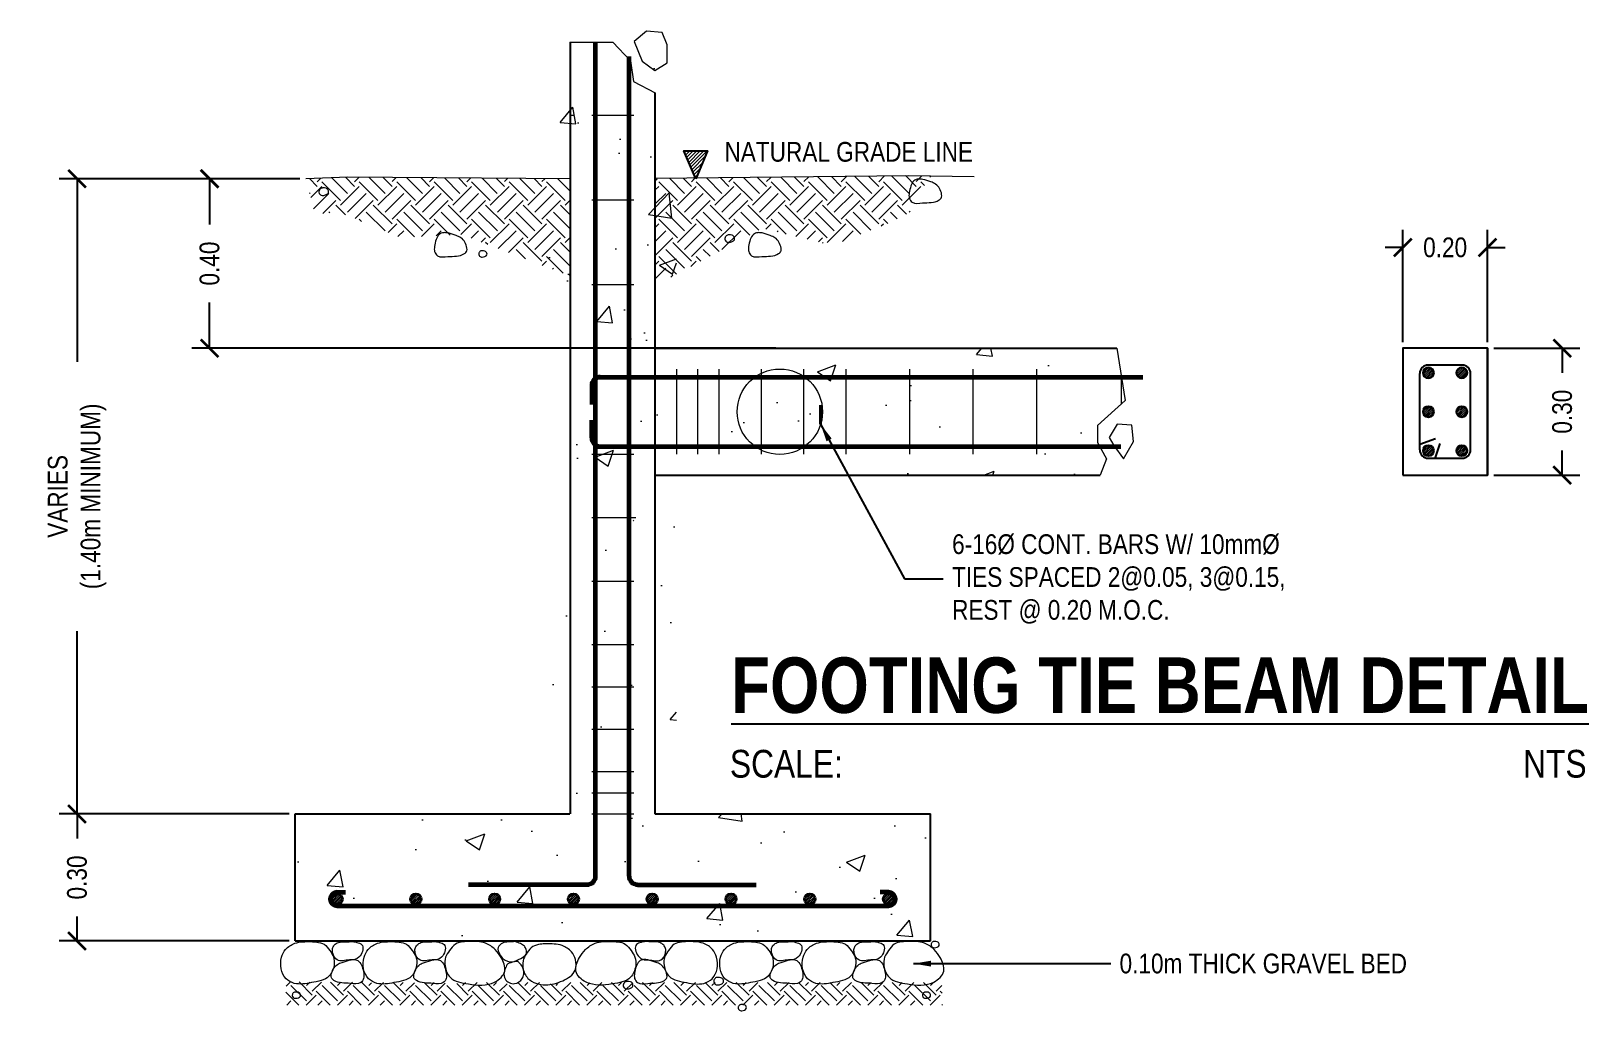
# Model space of a CAD drawing. Header units: inches. Extents: x 7263 to 14962, y 1317 to 2926.
# Drawn here: x 7359.1 to 7374.89, y 1445.21 to 1455.15 of the extents above; entities that cross this region are included whole.
import ezdxf

# ---------------------------------------------------------------- set-up
doc = ezdxf.new("R2010")
doc.units = ezdxf.units.IN
doc.header["$MEASUREMENT"] = 0
for name, color, linetype, lineweight in [('.05', 250, 'Continuous', 5), ('.13', 251, 'Continuous', 13), ('.20', 250, 'Continuous', 15), ('.25', 250, 'Continuous', 25), ('0.05', 250, 'Continuous', 5), ('0.13', 251, 'Continuous', 13), ('0.15', 251, 'Continuous', 15), ('0.20', 250, 'Continuous', 20), ('0.25', 250, 'Continuous', 25), ('0.40', 250, 'Continuous', 40), ('0.50', 7, 'Continuous', 40), ('dimline', 253, 'Continuous', 5)]:
    doc.layers.add(name, color=color, linetype=linetype, lineweight=lineweight)
doc.layers.add('Layer3', color=3, linetype='Continuous')
doc.layers.add('Layer6', color=6, linetype='Continuous')
doc.styles.get("Standard").update_dxf_attribs({"font": ''})
doc.styles.get('Standard').set_extended_font_data('Tw Cen MT Condensed')
doc.dimstyles.get("Standard").update_dxf_attribs({"dimtxt": 0.2, "dimasz": 0.18, "dimexe": 0.18, "dimexo": 0.0625, "dimgap": 0.09, "dimtad": 0, "dimzin": 0, "dimdsep": 46, "dimtxsty": 'Standard', "dimblk": 'ARCHTICK', "dimcen": 0.09, "dimclrd": 8, "dimclre": 8, "dimclrt": 2, "dimadec": 0, "dimazin": 0, "dimtfac": 1, "dimtofl": 0, "dimtmove": 0, "dimatfit": 3, "dimfxl": 1, "dimtolj": 1, "dimtzin": 0, "dimarcsym": 0})

# ---------------------------------------------------------------- blocks, each defined once
blk = doc.blocks.new('_ArchTick')
at = {"color": 0, "linetype": 'ByBlock', "const_width": 0.15}
blk.add_lwpolyline([(-0.5, -0.5), (0.5, 0.5)], dxfattribs=at)
blk = doc.blocks.new('*D169')
at = {"layer": 'Defpoints', "color": 0, "transparency": 16777216}
for p in [(7361.882, 1453.65), (7360.905, 1451.931), (7366.709, 1451.931)]:
    blk.add_point(p, dxfattribs=at)
at = {"layer": 'Layer6', "color": 8, "lineweight": -2, "transparency": 16777216}
for p, q in [((7361.82, 1453.65), (7360.725, 1453.65)), ((7360.905, 1453.65), (7360.905, 1453.185)), ((7360.905, 1451.931), (7360.905, 1452.396)), ((7366.646, 1451.931), (7360.725, 1451.931))]:
    blk.add_line(p, q, dxfattribs=at)
at = {"layer": 'Layer6', "color": 8, "lineweight": -2, "transparency": 16777216, "xscale": 0.18, "yscale": 0.18, "zscale": 0.18}
for p, rotation in [((7360.905, 1453.65), 90), ((7360.905, 1451.931), 270)]:
    blk.add_blockref('_ArchTick', p, dxfattribs=dict(at, rotation=rotation))
at = {"layer": 'Layer6', "color": 2, "transparency": 16777216, "insert": (7360.905, 1452.79), "char_height": 0.2, "attachment_point": 5, "rotation": 90}
blk.add_mtext('\\A1;0.40', dxfattribs=at)
blk = doc.blocks.new('*D185')
at = {"layer": 'Defpoints', "color": 0, "transparency": 16777216}
for p in [(7361.882, 1453.65), (7359.561, 1447.206), (7361.773, 1447.206)]:
    blk.add_point(p, dxfattribs=at)
at = {"layer": 'Layer6', "color": 8, "lineweight": -2, "transparency": 16777216}
for p, q in [((7361.82, 1453.65), (7359.381, 1453.65)), ((7359.561, 1453.65), (7359.561, 1451.794)), ((7359.561, 1447.206), (7359.561, 1449.062)), ((7361.711, 1447.206), (7359.381, 1447.206))]:
    blk.add_line(p, q, dxfattribs=at)
at = {"layer": 'Layer6', "color": 8, "lineweight": -2, "transparency": 16777216, "xscale": 0.18, "yscale": 0.18, "zscale": 0.18}
for p, rotation in [((7359.561, 1453.65), 90), ((7359.561, 1447.206), 270)]:
    blk.add_blockref('_ArchTick', p, dxfattribs=dict(at, rotation=rotation))
at = {"layer": 'Layer6', "color": 2, "transparency": 16777216, "insert": (7359.561, 1450.428), "char_height": 0.2, "attachment_point": 5, "rotation": 90}
blk.add_mtext('\\A1;VARIES\\P(1.40m MINIMUM)', dxfattribs=at)
blk = doc.blocks.new('*D186')
at = {"layer": 'Defpoints', "color": 0, "transparency": 16777216}
for p in [(7361.773, 1447.206), (7359.561, 1445.918), (7361.773, 1445.918)]:
    blk.add_point(p, dxfattribs=at)
at = {"layer": 'Layer6', "color": 8, "lineweight": -2, "transparency": 16777216}
for p, q in [((7361.711, 1447.206), (7359.381, 1447.206)), ((7359.561, 1447.206), (7359.561, 1446.957)), ((7359.561, 1445.918), (7359.561, 1446.167)), ((7361.711, 1445.918), (7359.381, 1445.918))]:
    blk.add_line(p, q, dxfattribs=at)
at = {"layer": 'Layer6', "color": 8, "lineweight": -2, "transparency": 16777216, "xscale": 0.18, "yscale": 0.18, "zscale": 0.18}
for p, rotation in [((7359.561, 1447.206), 90), ((7359.561, 1445.918), 270)]:
    blk.add_blockref('_ArchTick', p, dxfattribs=dict(at, rotation=rotation))
at = {"layer": 'Layer6', "color": 2, "transparency": 16777216, "insert": (7359.561, 1446.562), "char_height": 0.2, "attachment_point": 5, "rotation": 90}
blk.add_mtext('\\A1;0.30', dxfattribs=at)
blk = doc.blocks.new('*D187')
at = {"layer": 'Defpoints', "color": 0, "transparency": 16777216}
for p in [(7373.864, 1452.953), (7373.005, 1451.931), (7373.864, 1451.931)]:
    blk.add_point(p, dxfattribs=at)
at = {"layer": 'Layer6', "color": 8, "lineweight": -2, "transparency": 16777216}
for p, q in [((7373.005, 1451.994), (7373.005, 1453.133)), ((7373.864, 1451.994), (7373.864, 1453.133)), ((7373.005, 1452.953), (7372.825, 1452.953)), ((7373.864, 1452.953), (7374.044, 1452.953))]:
    blk.add_line(p, q, dxfattribs=at)
at = {"layer": 'Layer6', "color": 8, "lineweight": -2, "transparency": 16777216, "xscale": 0.18, "yscale": 0.18, "zscale": 0.18}
blk.add_blockref('_ArchTick', (7373.005, 1452.953), dxfattribs=at)
at = {"layer": 'Layer6', "color": 8, "lineweight": -2, "transparency": 16777216, "xscale": 0.18, "yscale": 0.18, "zscale": 0.18, "rotation": 180}
blk.add_blockref('_ArchTick', (7373.864, 1452.953), dxfattribs=at)
at = {"layer": 'Layer6', "color": 2, "transparency": 16777216, "insert": (7373.435, 1452.953), "char_height": 0.2, "attachment_point": 5}
blk.add_mtext('\\A1;0.20', dxfattribs=at)
blk = doc.blocks.new('*D188')
at = {"layer": 'Defpoints', "color": 0, "transparency": 16777216}
for p in [(7373.864, 1451.931), (7373.864, 1450.643), (7374.622, 1450.643)]:
    blk.add_point(p, dxfattribs=at)
at = {"layer": 'Layer6', "color": 8, "lineweight": -2, "transparency": 16777216}
for p, q in [((7373.927, 1451.931), (7374.802, 1451.931)), ((7374.622, 1451.931), (7374.622, 1451.682)), ((7374.622, 1450.643), (7374.622, 1450.892)), ((7373.927, 1450.643), (7374.802, 1450.643))]:
    blk.add_line(p, q, dxfattribs=at)
at = {"layer": 'Layer6', "color": 8, "lineweight": -2, "transparency": 16777216, "xscale": 0.18, "yscale": 0.18, "zscale": 0.18}
for p, rotation in [((7374.622, 1451.931), 90), ((7374.622, 1450.643), 270)]:
    blk.add_blockref('_ArchTick', p, dxfattribs=dict(at, rotation=rotation))
at = {"layer": 'Layer6', "color": 2, "transparency": 16777216, "insert": (7374.622, 1451.287), "char_height": 0.2, "attachment_point": 5, "rotation": 90}
blk.add_mtext('\\A1;0.30', dxfattribs=at)

msp = doc.modelspace()

# ---------------------------------------------------------------- hatches: boundary and pattern name
at = {"layer": '.05'}
h = msp.add_hatch(dxfattribs=at)
h.set_pattern_fill('AR-CONC', color=0, scale=0.268471, style=0)
h.set_pattern_definition([(50, (7143.3254, 1523.2379), (1.925634, -0.168471), [0.201353, -2.214884]), (355, (7143.3254, 1523.2379), (-0.372507, 2.019416), [0.161082, -1.771907]), (100.4514, (7143.4858, 1523.2239), (1.553129, 1.850944), [0.171124, -1.882362]), (46.1842, (7143.3254, 1523.7748), (2.86523, -0.44437), [0.30203, -3.322326]), (96.6356, (7143.564, 1523.7378), (2.509296, 2.615222), [0.256686, -2.823542]), (351.1842, (7143.3254, 1523.7748), (2.509294, 2.615224), [0.241624, -2.65786]), (21, (7143.5938, 1523.6406), (1.602521, -1.080914), [0.201353, -2.214884]), (326, (7143.5938, 1523.6406), (0.65323, 1.946816), [0.161082, -1.771907]), (71.4514, (7143.7274, 1523.5505), (2.255752, 0.8659), [0.171124, -1.882362]), (37.5, (7143.32536, 1523.2379), (0.0326457, 0.8937227), [0, -1.7504294, 0, -1.798754, 0, -1.778619]), (7.5, (7143.3254, 1523.2379), (0.706265, 1.05888), [0, -1.0255584, 0, -1.710159, 0, -0.6778887]), (327.5, (7142.7267, 1523.2379), (1.4331572, -0.0605532), [0, -0.671177, 0, -2.094072, 0, -2.7786725]), (317.5, (7142.4582, 1523.2379), (1.5656844, 0.2687526), [0, -0.87253, 0, -1.3906786, 0, -1.97326])])
h.paths.add_polyline_path([(7368.216, 1447.206), (7361.773, 1447.206), (7361.773, 1445.918), (7368.216, 1445.918)])
h.paths.add_polyline_path([(7370.151, 1451.931), (7365.639, 1451.931), (7365.639, 1450.643), (7370.151, 1450.643)])
h.paths.add_polyline_path([(7365.209, 1447.206), (7365.209, 1450.857), (7365.419, 1450.857), (7365.419, 1447.206), (7365.639, 1447.206), (7365.639, 1454.851), (7364.35, 1454.851), (7364.35, 1447.206)])
at = {"layer": '.13'}
h = msp.add_hatch(dxfattribs=at)
h.set_pattern_fill('ANSI31', color=0, scale=0.201353, style=0)
h.set_pattern_definition([(45, (7210.455734, 2500.250562), (-0.017797266, 0.017797266), [])])
h.paths.add_polyline_path([(7365.956, 1453.933), (7365.714, 1453.933), (7365.835, 1453.651)])
h = msp.add_hatch(dxfattribs=at)
h.set_pattern_fill('EARTH', color=0, scale=1.073883, angle=45, style=0)
h.set_pattern_definition([(45, (7140.26547, 1524.23997), (3e-17, 0.379675), [0.2684708, -0.2684708]), (45, (7140.19428, 1524.31116), (3e-17, 0.379675), [0.2684708, -0.2684708]), (45, (7140.1231, 1524.38235), (3e-17, 0.379675), [0.2684708, -0.2684708]), (135, (7140.1231, 1524.4298), (-0.379675, 6e-17), [0.2684708, -0.2684708]), (135, (7140.19428, 1524.501), (-0.379675, 6e-17), [0.2684708, -0.2684708]), (135, (7140.26547, 1524.5722), (-0.379675, 6e-17), [0.2684708, -0.2684708])])
h.paths.add_polyline_path([(7368.218, 1453.672), (7367.993, 1453.682), (7365.424, 1453.65), (7365.424, 1452.567), (7366.513, 1453.147), (7367.222, 1452.975), (7367.79, 1453.201), (7368.001, 1453.306), (7368.097, 1453.495)])
h.paths.add_polyline_path([(7364.565, 1453.648), (7362.306, 1453.668), (7361.882, 1453.65), (7361.973, 1453.291), (7362.22, 1453.312), (7362.839, 1453.054), (7363.457, 1453.085), (7364.565, 1452.663)])
h = msp.add_hatch(dxfattribs=at)
h.set_pattern_fill('EARTH', color=0, scale=0.894867, angle=45, style=0)
h.set_pattern_definition([(45, (7143.32536, 1523.2379), (3e-17, 0.31638318), [0.2237167, -0.2237167]), (45, (7143.26604, 1523.29722), (3e-17, 0.31638318), [0.2237167, -0.2237167]), (45, (7143.20672, 1523.35654), (3e-17, 0.31638318), [0.2237167, -0.2237167]), (135, (7143.20672, 1523.3961), (-0.31638318, 6e-17), [0.2237167, -0.2237167]), (135, (7143.26604, 1523.45541), (-0.31638318, 6e-17), [0.2237167, -0.2237167]), (135, (7143.32536, 1523.51473), (-0.31638318, 6e-17), [0.2237167, -0.2237167])])
edge = h.paths.add_edge_path()
edge.add_spline(control_points=[(7365.283, 1445.498), (7365.247, 1445.488), (7365.21, 1445.492), (7365.172, 1445.498)], knot_values=[0.162081, 0.162081, 0.162081, 0.162081, 0.193484, 0.193484, 0.193484, 0.193484], degree=3, periodic=0)
edge.add_line((7365.172, 1445.498), (7364.811, 1445.498))
edge.add_spline(control_points=[(7364.811, 1445.498), (7364.808, 1445.497), (7364.778, 1445.495), (7364.747, 1445.49), (7364.725, 1445.498)], knot_values=[0.115379, 0.115379, 0.115379, 0.115379, 0.117732, 0.138587, 0.138587, 0.138587, 0.138587], degree=3, periodic=0)
edge.add_line((7364.725, 1445.498), (7364.53, 1445.498))
edge.add_spline(control_points=[(7364.53, 1445.498), (7364.519, 1445.496), (7364.437, 1445.484), (7364.359, 1445.475), (7364.296, 1445.498)], knot_values=[0.168742, 0.168742, 0.168742, 0.168742, 0.177538, 0.23329, 0.23329, 0.23329, 0.23329], degree=3, periodic=0)
edge.add_line((7364.296, 1445.498), (7364.01, 1445.498))
edge.add_spline(control_points=[(7364.01, 1445.498), (7363.982, 1445.489), (7363.928, 1445.48), (7363.868, 1445.489), (7363.842, 1445.498)], knot_values=[0.214442, 0.214442, 0.214442, 0.214442, 0.24555, 0.273691, 0.273691, 0.273691, 0.273691], degree=3, periodic=0)
edge.add_line((7363.842, 1445.498), (7363.67, 1445.498))
edge.add_spline(control_points=[(7363.67, 1445.498), (7363.666, 1445.496), (7363.652, 1445.493), (7363.637, 1445.495), (7363.627, 1445.498)], knot_values=[0.085693, 0.085693, 0.085693, 0.085693, 0.089294, 0.097742, 0.097742, 0.097742, 0.097742], degree=3, periodic=0)
edge.add_line((7363.627, 1445.498), (7363.462, 1445.498))
edge.add_spline(control_points=[(7363.462, 1445.498), (7363.399, 1445.475), (7363.321, 1445.484), (7363.239, 1445.496), (7363.228, 1445.498)], knot_values=[0.176395, 0.176395, 0.176395, 0.176395, 0.234675, 0.243869, 0.243869, 0.243869, 0.243869], degree=3, periodic=0)
edge.add_line((7363.228, 1445.498), (7363.033, 1445.498))
edge.add_spline(control_points=[(7363.033, 1445.498), (7363.011, 1445.49), (7362.98, 1445.495), (7362.95, 1445.497), (7362.947, 1445.498)], knot_values=[0.115379, 0.115379, 0.115379, 0.115379, 0.136234, 0.138587, 0.138587, 0.138587, 0.138587], degree=3, periodic=0)
edge.add_line((7362.947, 1445.498), (7362.586, 1445.498))
edge.add_spline(control_points=[(7362.586, 1445.498), (7362.547, 1445.492), (7362.51, 1445.488), (7362.474, 1445.498)], knot_values=[0.162081, 0.162081, 0.162081, 0.162081, 0.193484, 0.193484, 0.193484, 0.193484], degree=3, periodic=0)
edge.add_line((7362.474, 1445.498), (7361.683, 1445.503))
edge.add_line((7361.683, 1445.503), (7361.673, 1445.267))
edge.add_line((7361.673, 1445.267), (7368.339, 1445.267))
edge.add_line((7368.339, 1445.267), (7368.33, 1445.498))
edge.add_line((7368.33, 1445.498), (7365.283, 1445.498))
at = {"layer": '0.05'}
h = msp.add_hatch(dxfattribs=at)
h.set_pattern_fill('ANSI31', color=0, scale=0.107388, style=0)
h.set_pattern_definition([(45, (7350.044476, 3301.05206), (-0.00949187521, 0.00949187521), [])])
h.paths.add_polyline_path([(7373.312, 1451.681, 1), (7373.219, 1451.681, 1)])
h = msp.add_hatch(dxfattribs=at)
h.set_pattern_fill('ANSI31', color=0, scale=0.107388, style=0)
h.set_pattern_definition([(45, (7350.130387, 3301.05206), (-0.00949187521, 0.00949187521), [])])
h.paths.add_polyline_path([(7373.558, 1451.681, -1), (7373.651, 1451.681, -1)])
h = msp.add_hatch(dxfattribs=at)
h.set_pattern_fill('ANSI31', color=0, scale=0.107388, style=0)
h.set_pattern_definition([(45, (7350.044476, 3300.657555), (-0.00949187521, 0.00949187521), [])])
h.paths.add_polyline_path([(7373.312, 1451.287, 1), (7373.219, 1451.287, 1)])
h = msp.add_hatch(dxfattribs=at)
h.set_pattern_fill('ANSI31', color=0, scale=0.107388, style=0)
h.set_pattern_definition([(45, (7350.130387, 3300.657555), (-0.00949187521, 0.00949187521), [])])
h.paths.add_polyline_path([(7373.558, 1451.287, -1), (7373.651, 1451.287, -1)])
h = msp.add_hatch(dxfattribs=at)
h.set_pattern_fill('ANSI31', color=0, scale=0.107388, style=0)
h.set_pattern_definition([(45, (7350.044476, 3301.481614), (-0.00949187521, 0.00949187521), [])])
h.paths.add_polyline_path([(7373.312, 1450.892, -1), (7373.219, 1450.892, -1)])
h = msp.add_hatch(dxfattribs=at)
h.set_pattern_fill('ANSI31', color=0, scale=0.107388, style=0)
h.set_pattern_definition([(45, (7350.130387, 3301.481614), (-0.00949187521, 0.00949187521), [])])
h.paths.add_polyline_path([(7373.558, 1450.892, 1), (7373.651, 1450.892, 1)])
h = msp.add_hatch(dxfattribs=at)
h.set_pattern_fill('ANSI31', color=0, scale=0.107388, style=0)
h.set_pattern_definition([(45, (7338.97744, 3295.713397), (-0.00949187521, 0.00949187521), [])])
h.paths.add_polyline_path([(7362.245, 1446.343, 1), (7362.152, 1446.343, 1)])
h = msp.add_hatch(dxfattribs=at)
h.set_pattern_fill('ANSI31', color=0, scale=0.107388, style=0)
h.set_pattern_definition([(45, (7339.776409, 3295.713397), (-0.00949187521, 0.00949187521), [])])
h.paths.add_polyline_path([(7363.044, 1446.343, 1), (7362.951, 1446.343, 1)])
h = msp.add_hatch(dxfattribs=at)
h.set_pattern_fill('ANSI31', color=0, scale=0.107388, style=0)
h.set_pattern_definition([(45, (7340.575378, 3295.713397), (-0.00949187521, 0.00949187521), [])])
h.paths.add_polyline_path([(7363.843, 1446.343, 1), (7363.75, 1446.343, 1)])
h = msp.add_hatch(dxfattribs=at)
h.set_pattern_fill('ANSI31', color=0, scale=0.107388, style=0)
h.set_pattern_definition([(45, (7341.374347, 3295.713397), (-0.00949187521, 0.00949187521), [])])
h.paths.add_polyline_path([(7364.642, 1446.343, 1), (7364.549, 1446.343, 1)])
h = msp.add_hatch(dxfattribs=at)
h.set_pattern_fill('ANSI31', color=0, scale=0.107388, style=0)
h.set_pattern_definition([(45, (7342.173316, 3295.713397), (-0.00949187521, 0.00949187521), [])])
h.paths.add_polyline_path([(7365.441, 1446.343, 1), (7365.348, 1446.343, 1)])
h = msp.add_hatch(dxfattribs=at)
h.set_pattern_fill('ANSI31', color=0, scale=0.107388, style=0)
h.set_pattern_definition([(45, (7342.972285, 3295.713397), (-0.00949187521, 0.00949187521), [])])
h.paths.add_polyline_path([(7366.24, 1446.343, 1), (7366.147, 1446.343, 1)])
h = msp.add_hatch(dxfattribs=at)
h.set_pattern_fill('ANSI31', color=0, scale=0.107388, style=0)
h.set_pattern_definition([(45, (7343.771254, 3295.713397), (-0.00949187521, 0.00949187521), [])])
h.paths.add_polyline_path([(7367.039, 1446.343, 1), (7366.946, 1446.343, 1)])
h = msp.add_hatch(dxfattribs=at)
h.set_pattern_fill('ANSI31', color=0, scale=0.107388, style=0)
h.set_pattern_definition([(45, (7344.570223, 3295.713397), (-0.00949187521, 0.00949187521), [])])
h.paths.add_polyline_path([(7367.838, 1446.343, 1), (7367.745, 1446.343, 1)])

# ---------------------------------------------------------------- linework, layer by layer
at = {"layer": '.05', "color": 0}
msp.add_lwpolyline([(7370.108, 1451.159), (7370.027, 1451.027), (7370.075, 1450.945), (7370.172, 1450.81), (7370.275, 1450.986), (7370.258, 1451.149), (7370.108, 1451.159)], dxfattribs=at)
at = {"layer": '.13', "color": 0}
msp.add_lwpolyline([(7365.21, 1455.044), (7365.292, 1454.843), (7365.42, 1454.747), (7365.547, 1454.827), (7365.547, 1455.01), (7365.494, 1455.134), (7365.335, 1455.148), (7365.21, 1455.044)], dxfattribs=at)
at = {"layer": '.20', "color": 0}
msp.add_line((7365.714, 1453.933), (7365.956, 1453.933), dxfattribs=at)
for points in [[(7361.934, 1445.911), (7361.77, 1445.894), (7361.676, 1445.831), (7361.635, 1445.752), (7361.68, 1445.535), (7361.764, 1445.488), (7361.938, 1445.495), (7362.116, 1445.56), (7362.167, 1445.67), (7362.16, 1445.759), (7362.123, 1445.822), (7362.066, 1445.884), (7361.991, 1445.907), (7361.934, 1445.911)], [(7362.281, 1445.909), (7362.211, 1445.902), (7362.17, 1445.875), (7362.153, 1445.842), (7362.154, 1445.795), (7362.2, 1445.725), (7362.324, 1445.726), (7362.368, 1445.728), (7362.432, 1445.768), (7362.447, 1445.882), (7362.399, 1445.904), (7362.337, 1445.912), (7362.305, 1445.908), (7362.281, 1445.909)], [(7362.771, 1445.911), (7362.607, 1445.894), (7362.513, 1445.831), (7362.472, 1445.752), (7362.517, 1445.535), (7362.601, 1445.488), (7362.775, 1445.495), (7362.953, 1445.56), (7363.004, 1445.67), (7362.997, 1445.759), (7362.96, 1445.822), (7362.903, 1445.884), (7362.828, 1445.907), (7362.771, 1445.911)], [(7363.118, 1445.909), (7363.048, 1445.902), (7363.008, 1445.875), (7362.99, 1445.842), (7362.991, 1445.795), (7363.037, 1445.725), (7363.161, 1445.726), (7363.206, 1445.728), (7363.269, 1445.768), (7363.284, 1445.882), (7363.236, 1445.904), (7363.174, 1445.912), (7363.142, 1445.908), (7363.118, 1445.909)], [(7363.534, 1445.913), (7363.704, 1445.895), (7363.802, 1445.83), (7363.862, 1445.749), (7363.898, 1445.613), (7363.796, 1445.501), (7363.53, 1445.482), (7363.345, 1445.549), (7363.293, 1445.664), (7363.299, 1445.755), (7363.338, 1445.821), (7363.398, 1445.885), (7363.475, 1445.909), (7363.534, 1445.913)], [(7364.002, 1445.911), (7364.058, 1445.891), (7364.098, 1445.865), (7364.115, 1445.831), (7364.115, 1445.785), (7364.06, 1445.74), (7363.972, 1445.707), (7363.883, 1445.735), (7363.844, 1445.788), (7363.831, 1445.85), (7363.876, 1445.896), (7363.932, 1445.908), (7363.971, 1445.908), (7364.002, 1445.911)], [(7364.316, 1445.889), (7364.48, 1445.871), (7364.574, 1445.808), (7364.615, 1445.73), (7364.613, 1445.621), (7364.486, 1445.515), (7364.312, 1445.473), (7364.134, 1445.538), (7364.083, 1445.648), (7364.09, 1445.736), (7364.127, 1445.8), (7364.184, 1445.861), (7364.259, 1445.885), (7364.316, 1445.889)], [(7364.985, 1445.913), (7364.814, 1445.895), (7364.716, 1445.83), (7364.656, 1445.749), (7364.62, 1445.613), (7364.723, 1445.501), (7364.989, 1445.482), (7365.173, 1445.549), (7365.226, 1445.664), (7365.219, 1445.755), (7365.18, 1445.821), (7365.121, 1445.885), (7365.044, 1445.909), (7364.985, 1445.913)], [(7365.401, 1445.909), (7365.471, 1445.902), (7365.511, 1445.875), (7365.528, 1445.842), (7365.528, 1445.795), (7365.481, 1445.725), (7365.358, 1445.726), (7365.313, 1445.728), (7365.25, 1445.768), (7365.234, 1445.882), (7365.283, 1445.904), (7365.345, 1445.912), (7365.377, 1445.908), (7365.401, 1445.909)], [(7365.747, 1445.911), (7365.911, 1445.894), (7366.006, 1445.831), (7366.046, 1445.752), (7366.002, 1445.535), (7365.917, 1445.488), (7365.743, 1445.495), (7365.565, 1445.56), (7365.515, 1445.67), (7365.521, 1445.759), (7365.559, 1445.822), (7365.616, 1445.884), (7365.69, 1445.907), (7365.747, 1445.911)], [(7366.386, 1445.911), (7366.222, 1445.894), (7366.127, 1445.831), (7366.087, 1445.752), (7366.131, 1445.535), (7366.216, 1445.488), (7366.39, 1445.495), (7366.568, 1445.56), (7366.619, 1445.67), (7366.612, 1445.759), (7366.575, 1445.822), (7366.517, 1445.884), (7366.443, 1445.907), (7366.386, 1445.911)], [(7366.732, 1445.909), (7366.662, 1445.902), (7366.622, 1445.875), (7366.605, 1445.842), (7366.606, 1445.795), (7366.652, 1445.725), (7366.775, 1445.726), (7366.82, 1445.728), (7366.884, 1445.768), (7366.899, 1445.882), (7366.851, 1445.904), (7366.788, 1445.912), (7366.757, 1445.908), (7366.732, 1445.909)], [(7367.223, 1445.911), (7367.059, 1445.894), (7366.965, 1445.831), (7366.924, 1445.752), (7366.969, 1445.535), (7367.053, 1445.488), (7367.227, 1445.495), (7367.405, 1445.56), (7367.456, 1445.67), (7367.449, 1445.759), (7367.412, 1445.822), (7367.354, 1445.884), (7367.28, 1445.907), (7367.223, 1445.911)], [(7367.57, 1445.909), (7367.5, 1445.902), (7367.459, 1445.875), (7367.442, 1445.842), (7367.443, 1445.795), (7367.489, 1445.725), (7367.612, 1445.726), (7367.657, 1445.728), (7367.721, 1445.768), (7367.736, 1445.882), (7367.688, 1445.904), (7367.626, 1445.912), (7367.594, 1445.908), (7367.57, 1445.909)], [(7367.986, 1445.913), (7368.156, 1445.895), (7368.254, 1445.83), (7368.314, 1445.749), (7368.35, 1445.613), (7368.248, 1445.501), (7367.982, 1445.482), (7367.797, 1445.549), (7367.744, 1445.664), (7367.751, 1445.755), (7367.79, 1445.821), (7367.849, 1445.885), (7367.927, 1445.909), (7367.986, 1445.913)], [(7362.331, 1445.726), (7362.248, 1445.701), (7362.201, 1445.679), (7362.139, 1445.574), (7362.14, 1445.545), (7362.165, 1445.518), (7362.333, 1445.487), (7362.438, 1445.495), (7362.467, 1445.538), (7362.468, 1445.59), (7362.451, 1445.659), (7362.42, 1445.711), (7362.375, 1445.73), (7362.331, 1445.726)], [(7363.168, 1445.726), (7363.086, 1445.701), (7363.038, 1445.679), (7362.976, 1445.574), (7362.977, 1445.545), (7363.002, 1445.518), (7363.17, 1445.487), (7363.275, 1445.495), (7363.304, 1445.538), (7363.305, 1445.59), (7363.288, 1445.659), (7363.257, 1445.711), (7363.212, 1445.73), (7363.168, 1445.726)], [(7363.943, 1445.692), (7364.016, 1445.711), (7364.028, 1445.711), (7364.037, 1445.704), (7364.073, 1445.664), (7364.091, 1445.582), (7364.075, 1445.537), (7363.998, 1445.485), (7363.942, 1445.496), (7363.902, 1445.533), (7363.891, 1445.596), (7363.911, 1445.657), (7363.921, 1445.677), (7363.943, 1445.692)], [(7365.35, 1445.726), (7365.433, 1445.701), (7365.48, 1445.679), (7365.542, 1445.574), (7365.542, 1445.545), (7365.517, 1445.518), (7365.348, 1445.487), (7365.244, 1445.495), (7365.215, 1445.538), (7365.214, 1445.59), (7365.231, 1445.659), (7365.262, 1445.711), (7365.306, 1445.73), (7365.35, 1445.726)], [(7366.783, 1445.726), (7366.7, 1445.701), (7366.653, 1445.679), (7366.591, 1445.574), (7366.591, 1445.545), (7366.616, 1445.518), (7366.785, 1445.487), (7366.889, 1445.495), (7366.919, 1445.538), (7366.92, 1445.59), (7366.903, 1445.659), (7366.871, 1445.711), (7366.827, 1445.73), (7366.783, 1445.726)], [(7367.62, 1445.726), (7367.537, 1445.701), (7367.49, 1445.679), (7367.428, 1445.574), (7367.429, 1445.545), (7367.453, 1445.518), (7367.622, 1445.487), (7367.726, 1445.495), (7367.756, 1445.538), (7367.757, 1445.59), (7367.74, 1445.659), (7367.709, 1445.711), (7367.664, 1445.73), (7367.62, 1445.726)]]:
    msp.add_spline(points, degree=3, dxfattribs=at)
at = {"layer": '.25', "color": 0, "lineweight": 30}
for centre in [(7373.265, 1451.681), (7373.604, 1451.681), (7373.265, 1451.287), (7373.604, 1451.287), (7373.265, 1450.892), (7373.604, 1450.892)]:
    msp.add_circle(centre, 0.0537, dxfattribs=at)
at = {"layer": '0.05', "color": 0}
for points in [[(7362.056, 1453.557), (7362.086, 1453.554), (7362.103, 1453.542), (7362.111, 1453.528), (7362.11, 1453.508), (7362.087, 1453.489), (7362.055, 1453.481), (7362.023, 1453.493), (7362.014, 1453.513), (7362.015, 1453.529), (7362.022, 1453.541), (7362.032, 1453.552), (7362.046, 1453.556), (7362.056, 1453.557)], [(7366.173, 1453.081), (7366.203, 1453.078), (7366.22, 1453.066), (7366.228, 1453.052), (7366.228, 1453.032), (7366.204, 1453.013), (7366.173, 1453.005), (7366.14, 1453.017), (7366.131, 1453.037), (7366.132, 1453.053), (7366.139, 1453.065), (7366.149, 1453.076), (7366.163, 1453.08), (7366.173, 1453.081)], [(7363.671, 1452.92), (7363.696, 1452.917), (7363.711, 1452.907), (7363.717, 1452.895), (7363.717, 1452.878), (7363.697, 1452.862), (7363.67, 1452.855), (7363.642, 1452.865), (7363.635, 1452.882), (7363.636, 1452.896), (7363.641, 1452.906), (7363.65, 1452.915), (7363.662, 1452.919), (7363.671, 1452.92)], [(7368.258, 1445.913), (7368.283, 1445.91), (7368.298, 1445.901), (7368.304, 1445.889), (7368.304, 1445.872), (7368.284, 1445.855), (7368.257, 1445.849), (7368.23, 1445.859), (7368.222, 1445.876), (7368.223, 1445.89), (7368.229, 1445.899), (7368.238, 1445.909), (7368.249, 1445.913), (7368.258, 1445.913)], [(7361.78, 1445.4), (7361.805, 1445.397), (7361.82, 1445.387), (7361.826, 1445.375), (7361.826, 1445.358), (7361.806, 1445.342), (7361.779, 1445.336), (7361.751, 1445.346), (7361.744, 1445.363), (7361.745, 1445.376), (7361.75, 1445.386), (7361.759, 1445.396), (7361.771, 1445.399), (7361.78, 1445.4)], [(7365.143, 1445.507), (7365.173, 1445.504), (7365.19, 1445.492), (7365.197, 1445.478), (7365.197, 1445.458), (7365.174, 1445.439), (7365.142, 1445.431), (7365.109, 1445.443), (7365.1, 1445.463), (7365.101, 1445.479), (7365.108, 1445.491), (7365.119, 1445.502), (7365.132, 1445.506), (7365.143, 1445.507)], [(7366.061, 1445.548), (7366.091, 1445.544), (7366.108, 1445.533), (7366.116, 1445.519), (7366.115, 1445.499), (7366.092, 1445.479), (7366.06, 1445.472), (7366.028, 1445.483), (7366.019, 1445.504), (7366.02, 1445.52), (7366.027, 1445.531), (7366.037, 1445.543), (7366.051, 1445.547), (7366.061, 1445.548)], [(7368.17, 1445.4), (7368.195, 1445.397), (7368.21, 1445.387), (7368.216, 1445.375), (7368.216, 1445.358), (7368.196, 1445.342), (7368.169, 1445.336), (7368.142, 1445.346), (7368.134, 1445.363), (7368.135, 1445.376), (7368.141, 1445.386), (7368.15, 1445.396), (7368.161, 1445.399), (7368.17, 1445.4)], [(7366.302, 1445.273), (7366.328, 1445.271), (7366.342, 1445.261), (7366.348, 1445.249), (7366.348, 1445.232), (7366.329, 1445.216), (7366.302, 1445.209), (7366.274, 1445.219), (7366.266, 1445.236), (7366.267, 1445.25), (7366.273, 1445.259), (7366.282, 1445.269), (7366.293, 1445.273), (7366.302, 1445.273)]]:
    msp.add_spline(points, degree=3, dxfattribs=at)
at = {"layer": '0.13', "color": 0}
for points in [[(7368.137, 1453.644), (7368.219, 1453.619), (7368.267, 1453.596), (7368.329, 1453.491), (7368.328, 1453.463), (7368.303, 1453.435), (7368.135, 1453.405), (7368.03, 1453.413), (7368.001, 1453.455), (7368, 1453.507), (7368.017, 1453.577), (7368.048, 1453.629), (7368.093, 1453.647), (7368.137, 1453.644)], [(7363.323, 1453.1), (7363.406, 1453.074), (7363.453, 1453.052), (7363.515, 1452.947), (7363.514, 1452.919), (7363.489, 1452.891), (7363.321, 1452.861), (7363.217, 1452.869), (7363.187, 1452.911), (7363.186, 1452.963), (7363.203, 1453.033), (7363.234, 1453.085), (7363.279, 1453.103), (7363.323, 1453.1)], [(7366.508, 1453.1), (7366.591, 1453.074), (7366.638, 1453.052), (7366.7, 1452.947), (7366.7, 1452.919), (7366.675, 1452.891), (7366.506, 1452.861), (7366.402, 1452.869), (7366.372, 1452.911), (7366.371, 1452.963), (7366.388, 1453.033), (7366.42, 1453.085), (7366.464, 1453.103), (7366.508, 1453.1)]]:
    msp.add_spline(points, degree=3, dxfattribs=at)
at = {"layer": '0.15', "color": 0}
for p, q in [((7364.565, 1454.294), (7364.602, 1454.294)), ((7364.78, 1454.294), (7365.209, 1454.294)), ((7365.419, 1454.294), (7365.424, 1454.294)), ((7364.78, 1453.435), (7365.209, 1453.435)), ((7365.419, 1453.435), (7365.424, 1453.435)), ((7364.78, 1452.576), (7365.209, 1452.576)), ((7365.419, 1452.576), (7365.424, 1452.576)), ((7365.639, 1451.717), (7365.639, 1450.857)), ((7365.854, 1451.717), (7365.854, 1450.857)), ((7366.069, 1451.717), (7366.069, 1450.857)), ((7366.498, 1451.717), (7366.498, 1450.857)), ((7366.928, 1451.717), (7366.928, 1450.857)), ((7367.357, 1451.717), (7367.357, 1450.857)), ((7368.002, 1451.717), (7368.002, 1450.857)), ((7368.646, 1451.717), (7368.646, 1450.857)), ((7369.29, 1451.717), (7369.29, 1450.857)), ((7370.149, 1451.663), (7370.149, 1451.362)), ((7364.78, 1450.857), (7365.209, 1450.857)), ((7365.419, 1450.857), (7365.424, 1450.857)), ((7364.78, 1450.213), (7365.229, 1450.213)), ((7365.419, 1450.213), (7365.424, 1450.213)), ((7364.78, 1449.569), (7365.209, 1449.569)), ((7365.419, 1449.569), (7365.424, 1449.569)), ((7364.78, 1448.924), (7365.209, 1448.924)), ((7365.419, 1448.924), (7365.424, 1448.924)), ((7364.78, 1448.495), (7365.209, 1448.495)), ((7365.419, 1448.495), (7365.424, 1448.495)), ((7364.78, 1448.065), (7365.209, 1448.065)), ((7365.419, 1448.065), (7365.424, 1448.065)), ((7364.78, 1447.636), (7365.209, 1447.636)), ((7365.419, 1447.636), (7365.424, 1447.636)), ((7364.78, 1447.421), (7365.209, 1447.421)), ((7365.419, 1447.421), (7365.424, 1447.421)), ((7364.78, 1447.206), (7365.209, 1447.206)), ((7365.419, 1447.206), (7365.424, 1447.206)), ((7362.198, 1446.343), (7362.198, 1446.343))]:
    msp.add_line(p, q, dxfattribs=at)
for points in [[(7364.56, 1455.037), (7364.996, 1455.037), (7365.174, 1454.847), (7365.204, 1454.637), (7365.424, 1454.522)], [(7370.107, 1451.931), (7370.191, 1451.4), (7369.909, 1451.146), (7369.909, 1450.974), (7370.002, 1450.808), (7369.936, 1450.643)]]:
    msp.add_lwpolyline(points, dxfattribs=at)
at = {"layer": '0.15', "color": 0, "lineweight": 35}
for centre in [(7362.198, 1446.343), (7362.997, 1446.343), (7363.796, 1446.343), (7364.595, 1446.343), (7365.394, 1446.343), (7366.193, 1446.343), (7366.992, 1446.343), (7367.791, 1446.343)]:
    msp.add_circle(centre, 0.0537, dxfattribs=at)
at = {"layer": '0.20', "color": 0}
for points in [[(7364.565, 1453.648), (7362.306, 1453.668), (7361.882, 1453.65)], [(7365.424, 1453.656), (7367.993, 1453.682), (7368.66, 1453.672)]]:
    msp.add_lwpolyline(points, dxfattribs=at)
at = {"layer": '0.25', "color": 0}
for p, q in [((7364.565, 1447.206), (7364.565, 1455.037)), ((7365.424, 1447.206), (7365.424, 1454.523)), ((7365.424, 1451.931), (7370.107, 1451.931)), ((7373.864, 1451.931), (7373.864, 1450.643)), ((7373.607, 1451.759), (7373.263, 1451.759)), ((7373.177, 1450.9), (7373.177, 1451.674)), ((7373.693, 1450.9), (7373.693, 1451.674)), ((7373.177, 1450.958), (7373.336, 1451.014)), ((7373.333, 1450.814), (7373.385, 1450.963)), ((7373.607, 1450.814), (7373.263, 1450.814)), ((7365.424, 1450.643), (7369.936, 1450.643)), ((7361.773, 1445.918), (7361.773, 1447.206)), ((7361.773, 1447.206), (7364.56, 1447.206)), ((7365.424, 1447.206), (7368.216, 1447.206)), ((7368.216, 1445.918), (7368.216, 1447.206)), ((7361.773, 1445.918), (7368.216, 1445.918))]:
    msp.add_line(p, q, dxfattribs=at)
msp.add_lwpolyline([(7365.835, 1453.651), (7365.714, 1453.933), (7365.956, 1453.933), (7365.835, 1453.651)], dxfattribs=at)
msp.add_lwpolyline([(7373.005, 1450.643), (7373.864, 1450.643), (7373.864, 1451.931), (7373.005, 1451.931)], close=True, dxfattribs=at)
for centre, start, end in [((7373.263, 1451.674), 90, 180), ((7373.607, 1451.674), 0, 90), ((7373.263, 1450.9), 180, 270), ((7373.607, 1450.9), 270, 0)]:
    msp.add_arc(centre, 0.0859, start, end, dxfattribs=at)
at = {"layer": '0.40', "color": 0}
msp.add_line((7367.102, 1451.159), (7367.102, 1451.352), dxfattribs=at)
at = {"layer": '0.50', "color": 0, "lineweight": 60}
for p, q in [((7364.82, 1446.576), (7364.82, 1455.037)), ((7365.159, 1446.576), (7365.159, 1454.892)), ((7364.78, 1451.552), (7364.78, 1451.359)), ((7364.82, 1451.639), (7370.368, 1451.639)), ((7364.78, 1451.022), (7364.78, 1451.2)), ((7364.82, 1450.935), (7370.146, 1450.935)), ((7362.198, 1446.412), (7362.284, 1446.412)), ((7364.733, 1446.489), (7363.532, 1446.489)), ((7365.246, 1446.489), (7366.448, 1446.489)), ((7367.791, 1446.412), (7367.705, 1446.412)), ((7362.198, 1446.274), (7367.791, 1446.274))]:
    msp.add_line(p, q, dxfattribs=at)
for centre, radius, start, end in [((7364.867, 1451.552), 0.0869, 90, 180), ((7364.867, 1451.022), 0.0869, 180, 270), ((7364.733, 1446.576), 0.0869, 270, 0), ((7365.246, 1446.576), 0.0869, 180, 270), ((7362.198, 1446.343), 0.0687, 90, 270), ((7367.791, 1446.343), 0.0687, 270, 90)]:
    msp.add_arc(centre, radius, start, end, dxfattribs=at)
at = {"layer": 'dimline', "color": 0}
msp.add_circle((7366.688, 1451.287), 0.433, dxfattribs=at)

# ---------------------------------------------------------------- texts
at = {"layer": 'Layer3', "insert": (7361.933, 1448.794), "char_height": 0.5625, "attachment_point": 1}
msp.add_mtext_dynamic_manual_height_columns('\\pi4.26143;{\\fArial Narrow|b1|i0|c0|p34;\\LFOOTING TIE BEAM DETAIL\\P\\pi4.24868;\\fArial Narrow|b0|i0|c0|p34;\\H0.5x;\\lSCALE:                                                                             NTS}', width=17.1549, gutter_width=1, heights=[0], dxfattribs=at)
at = {"layer": 'Layer6', "color": 2, "char_height": 0.2, "attachment_point": 4}
for s, insert in [('NATURAL GRADE LINE', (7366.127, 1453.922)), ('6-16%%C CONT. BARS W/ 10mm%%C\\PTIES SPACED 2@0.05, 3@0.15,\\PREST @ 0.20 M.O.C.', (7368.435, 1449.59)), ('0.10m THICK GRAVEL BED', (7370.133, 1445.688))]:
    msp.add_mtext(s, dxfattribs=dict(at, insert=insert))

# ---------------------------------------------------------------- dimensions: what is measured, and where the dimension line sits
at = {"layer": 'Layer6'}
for base, p1, p2, text, picture, middle in [((7359.561, 1447.206), (7361.882, 1453.65), (7361.773, 1447.206), 'VARIES\\P(1.40m MINIMUM)', '*D185', (7359.561, 1450.428)), ((7374.622, 1450.643), (7373.864, 1451.931), (7373.864, 1450.643), '0.30', '*D188', (7374.622, 1451.287)), ((7359.561, 1445.918), (7361.773, 1447.206), (7361.773, 1445.918), '0.30', '*D186', (7359.561, 1446.562))]:
    dim = msp.add_linear_dim(base=base, p1=p1, p2=p2, angle=90, text=text, dimstyle='Standard', override={"dimpost": 'M'}, dxfattribs=at)
    dim.commit()
    dim.dimension.update_dxf_attribs({"geometry": picture, "text_midpoint": middle})
dim = msp.add_linear_dim(base=(7360.905, 1451.931), p1=(7361.882, 1453.65), p2=(7366.709, 1451.931), angle=90, text='0.40', dimstyle='Standard', override={"dimpost": 'M'}, dxfattribs=at)
dim.commit()
dim.dimension.update_dxf_attribs({"geometry": '*D169', "text_midpoint": (7360.905, 1452.79), "dimtype": 160})
dim = msp.add_linear_dim(base=(7373.864, 1452.953), p1=(7373.005, 1451.931), p2=(7373.864, 1451.931), text='0.20', dimstyle='Standard', override={"dimpost": 'M'}, dxfattribs=at)
dim.commit()
dim.dimension.update_dxf_attribs({"geometry": '*D187', "text_midpoint": (7373.435, 1452.953)})

# ---------------------------------------------------------------- leaders
at = {"layer": 'Layer6', "annotation_type": 0, "has_hookline": 1, "hookline_direction": 0}
for points, text_width in [([(7367.102, 1451.159), (7367.951, 1449.59), (7368.345, 1449.59)], 4.848), ([(7368.042, 1445.688), (7370.043, 1445.688)], 3.971)]:
    msp.add_leader(points, dimstyle='Standard', dxfattribs=dict(at, text_width=text_width))

doc.saveas('drawing.dxf')
